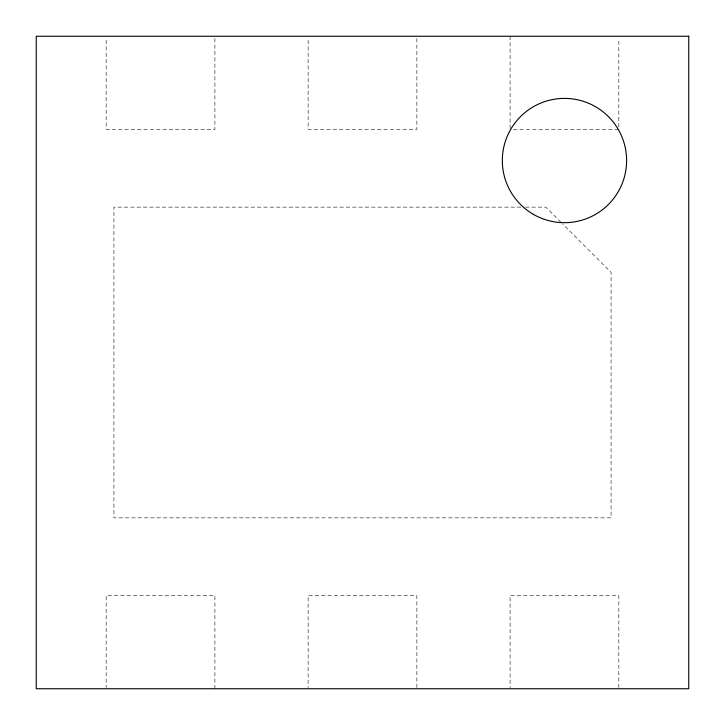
<?xml version="1.0" encoding="UTF-8"?>
<svg xmlns="http://www.w3.org/2000/svg" width="725" height="725" viewBox="0 0 725 725"><rect width="100%" height="100%" fill="white"/><g stroke="black" fill="none" stroke-linecap="round" stroke-linejoin="round"><path stroke-width="0.54" stroke-dasharray="3.62 2.72" d="M513.49 129.467L618.842 129.467L618.842 38.497M520.949 207.142L113.925 207.142L113.925 517.858L611.075 517.858L611.075 272.392L562.528 223.853M525.471 207.142L545.825 207.142L561.739 223.055M618.842 687.626L618.842 595.533L510.092 595.533L510.092 687.626M510.092 36.25L510.092 129.467M416.875 38.497L416.875 129.467L308.125 129.467L308.125 38.497M416.875 687.626L416.875 595.533L308.125 595.533L308.125 687.626M214.908 38.497L214.908 129.467L106.158 129.467L106.158 38.497M214.908 688.75L214.908 595.533L106.158 595.533L106.158 687.626"/><path stroke-width="1.09" d="M688.75 36.25L36.25 36.25L36.25 688.75L688.75 688.75L688.75 36.25M533.392 214.355A62.142 62.142 0 0 0 626.608 160.533A62.142 62.142 0 0 0 533.392 106.72A62.142 62.142 0 0 0 533.392 214.355"/></g></svg>
